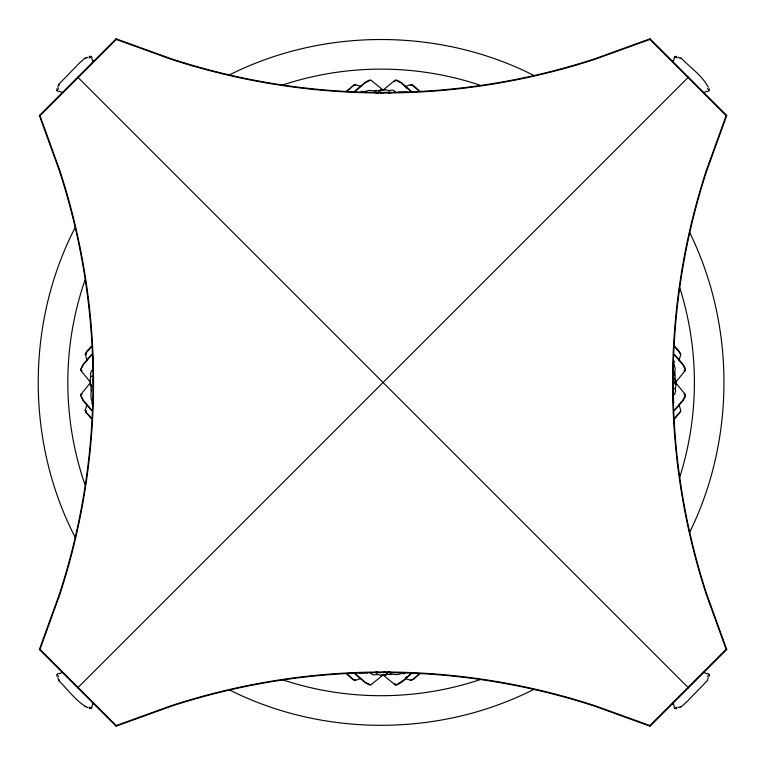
<?xml version="1.0" encoding="UTF-8"?>
<svg xmlns="http://www.w3.org/2000/svg" width="765" height="765" viewBox="0 0 765 765"><rect width="100%" height="100%" fill="white"/><g stroke="black" fill="none" stroke-linecap="round" stroke-linejoin="round"><path stroke-width="1.15" d="M673.736 403.337L673.439 397.714M411.188 673.85C406.282 677.809 401.893 683.795 395.409 685.01L394.893 683.47M56.878 676.298L57.538 673.86L57.394 674.845M708.591 91.14L709.241 88.702M674.94 378.732L675.132 375.931A4.322 1.865 61.8 0 0 674.367 372.938A4.322 1.09 -63.9 0 0 674.606 372.086M91.408 384.489L90.997 389.069A4.322 1.865 61.8 0 0 91.36 391.097M672.779 392.311L672.99 390.867A3.968 1.052 57.3 0 0 672.932 390.293M93.024 356.289L92.68 367.286M80.574 369.552L83.299 364.13L91.714 354.367M90.174 380.339L90.404 382.232L80.555 370.155L83.318 364.656L91.848 354.769M675.285 384.518L675.065 382.663M675.954 384.661L676.193 383.38L674.577 382.844M87 360.191L85.259 354.09L91.504 346.555M680.63 411.455L680.487 410.738M679.129 404.809L680.86 410.91L674.577 418.761M61.688 671.986L62.137 672.818M704.431 93.014L703.982 92.183M116.06 726.186L116.204 725.564L39.99 649.361L59.861 594.405A683.269 683.269 0 0 0 59.861 170.595L39.99 115.639L116.204 39.436L116.06 38.814L171.322 58.79A682.734 682.734 0 0 0 594.797 58.79L650.059 38.814L726.75 115.496L706.774 170.758A682.734 682.734 0 0 0 706.774 594.242L726.75 649.504L650.059 726.186L594.797 706.21A682.734 682.734 0 0 0 171.322 706.21L116.06 726.186L39.378 649.504L59.354 594.242A682.734 682.734 0 0 0 59.354 170.758L39.378 115.496L116.06 38.814M726.75 115.496L726.128 115.639L649.925 39.436L650.059 38.814M355.228 85.431L355.199 84.59L354.109 84.925M410.891 679.569C412.201 681.806 417.202 675.256 419.01 674.051M87.851 707.692C76.223 701.754 68.2 689.743 58.8 680.697L59.106 679.588M91.676 389.146L90.911 393.621L91.15 399.129L92.24 401.874L91.781 403.509L93.072 404.685M674.453 375.854L675.17 368.673L673.879 363.126L674.348 361.491L673.63 360.439M57.872 87.296L58.8 84.303L79.177 63.323L84.858 58.236L87.851 57.308M708.247 677.704L707.319 680.697L686.941 701.677L681.261 706.764L678.268 707.692M85.967 412.325L85.154 410.365L87 404.809M679.129 360.191L680.86 354.09L674.615 346.555M726.128 115.639L706.267 170.595A683.269 683.269 0 0 0 706.267 594.405L726.128 649.361L726.75 649.504M689.447 532.803C735.452 439.454 735.452 325.364 689.447 232.024M92.785 704.183L91.752 706.296L92.278 706.994M673.343 60.818L674.376 58.704L673.841 58.006M93.426 370.26L91.484 370.556L90.423 374.257L91.064 376.39L90.213 378.905L90.433 383.141L91.532 386.201L92.661 386.813M672.703 394.74L674.634 394.444L675.696 390.743L675.065 388.61L675.916 386.096L675.696 381.859L674.587 378.799L673.468 378.187M75.439 226.985C25.828 322.734 25.828 442.094 75.439 537.833M378.752 92.096L380.654 90.26L384.47 89.687L389.175 90.5L392.751 90.069L395.486 91.714M387.367 672.904L385.474 674.74L381.649 675.313L376.954 674.5L373.368 674.931L370.633 673.286M680.372 411.809L674.615 418.445M419.325 90.987C417.48 89.639 412.345 83.203 410.891 85.431M411.302 85.068L412.019 84.925M354.826 679.932L354.109 680.075M346.803 674.013C348.649 675.361 353.784 681.797 355.228 679.569M57.394 90.155L57.538 91.14L57.002 90.576L58.57 88.482M92.278 58.006L91.752 58.704L92.785 60.818M673.841 706.994L674.376 706.296L673.343 704.183M707.558 676.518L709.117 674.424L708.591 673.86M91.131 386.564L90.174 384.661L90.404 382.768L80.555 394.845L83.318 400.344L91.848 410.231M675.065 382.337L675.285 380.482M674.577 382.156L676.193 381.62L674.998 378.436M685.105 370.136L685.325 368.338L682.82 364.13L674.405 354.367M675.725 382.232L685.564 370.155L682.81 364.656L674.281 354.769M92.747 61.583L93.579 61.124M673.382 703.418L672.54 703.877M674.281 410.231L682.81 400.344L685.564 394.845L675.725 382.768M674.405 410.633L682.82 400.87L685.325 396.662L685.105 394.864M91.551 346.239C90.385 347.999 84.035 352.828 86.196 354.109M77.714 687.84L688.404 77.16M650.059 726.186L649.925 725.564L726.128 649.361M346.803 90.987L354.654 84.695M347.119 90.949L353.755 85.192M419.325 674.013L414.085 678.746L411.302 679.932M361.003 91.934L362.046 91.217L363.681 91.685L369.227 90.394L376.409 91.112M405.125 673.066L404.073 673.783L402.438 673.315L396.892 674.606L389.71 673.889M676.853 56.323L674.414 56.973L675.399 56.83M89.266 708.677L91.704 708.027L90.719 708.17M354.931 91.15L364.695 82.735L368.902 80.239L370.69 80.459M355.333 91.284L365.221 82.754L370.719 79.99L382.796 89.84L380.903 89.61L379 90.566M410.795 673.716L403.824 679.98L396.643 684.771M405.613 677.742L407.066 676.49M410.795 91.284L400.908 82.754L395.409 79.99L383.332 89.84L385.216 89.61M62.137 92.183L61.688 93.014M703.982 672.818L704.431 671.986M395.428 80.459L397.226 80.239L401.434 82.735L411.188 91.15M370.69 684.541L368.902 684.761L364.695 682.265L354.931 673.85M58.561 91.714L59.268 91.188L61.382 92.221M707.558 673.286L706.85 673.812L704.747 672.779M89.046 58.006L91.14 56.447L91.704 56.973L90.719 56.83M85.154 410.365L85.996 410.327M680.487 354.262L679.31 351.479L674.577 346.239M675.399 708.17L674.414 708.027L674.988 708.553L677.073 706.994M379.153 91.217L382.299 90.04M387.128 674.434L385.216 675.39L383.332 675.16L394.817 684.56M704.747 92.221L706.85 91.188L707.558 91.714M61.382 672.779L59.268 673.812L58.561 673.286M229.27 75.008C323.471 27.511 439.913 27.712 533.96 75.505M533.96 689.322C439.913 737.106 323.471 737.317 229.27 689.82M649.925 39.436L594.969 59.297A683.269 683.269 0 0 1 171.159 59.297L116.204 39.436M116.204 725.564L171.159 705.703A683.269 683.269 0 0 1 594.969 705.703L649.925 725.564M405.374 86.435L410.929 84.59M355.199 680.41L360.755 678.565M680.142 58.542L681.261 58.236C690.307 67.645 702.318 75.659 708.247 87.296M84.858 706.764L85.976 706.458M85.996 354.673L85.154 354.635M380.53 92.957L386.535 92.345A3.968 1.52 34.4 0 1 388.209 92.785M385.598 672.043L379.593 672.655A3.968 1.52 34.4 0 1 377.92 672.215M39.378 649.504L40.526 649.246M672.54 61.124L673.382 61.583M93.579 703.877L92.747 703.418M383.82 674.96L385.082 674.72M398.269 92.125L407.104 92.144M367.85 672.875L359.014 672.856M375.682 92.919L378.493 92.967M390.437 672.081L387.626 672.033M81.004 370.738L82.094 370.671M684.025 394.329L685.124 394.262M91.064 376.39L92.909 376.39M673.21 388.61L675.065 388.61M684.025 370.671L685.124 370.738M81.004 394.262L82.094 394.329M89.266 56.323L91.14 56.447M674.988 708.553L676.853 708.677M379.297 90.624L376.485 90.433A4.322 1.865 -28.2 0 0 374.468 90.796M386.832 674.376L389.634 674.567A4.322 1.865 -28.2 0 0 391.661 674.204M380.903 675.39L382.796 675.16L370.719 685.01L365.221 682.246L355.333 673.716M39.378 115.496L40.526 115.754M86.196 410.891L85.489 411.455M84.858 58.236L85.976 58.542M680.142 706.458L681.261 706.764M678.268 57.308L681.261 58.236M355.199 84.59L360.755 86.435M405.374 678.565L410.929 680.41M412.373 85.192L419.01 90.949M353.755 679.808L347.119 674.051M674.988 56.447L677.073 58.006M89.046 706.994L91.14 708.553M395.428 684.541L396.012 684.991M405.613 87.258L407.066 88.511M77.714 77.16L688.404 687.84M91.504 418.445L86.627 413.052M91.551 418.761L85.747 411.809M91.714 410.633L83.299 400.87L80.574 395.448M707.558 88.482L709.117 90.576M57.002 674.424L58.57 676.518M57.872 677.704L58.8 680.697M58.8 84.303L59.106 85.412M93.521 385.034L92.909 379.029M672.999 381.735L673.219 385.971A3.968 1.52 -55.6 0 1 672.779 387.645M709.117 674.424L709.241 676.298M56.878 88.702L57.002 90.576M394.817 80.44L394.893 81.53M673.2 394.931L673.219 397.303M92.9 367.697L92.928 370.069M389.175 90.5L389.175 93.273M376.954 671.727L376.954 674.5M376.045 672.129A3.968 1.052 -32.7 0 1 374.687 672.425M390.083 92.871A3.968 1.052 -32.7 0 1 391.431 92.575M679.76 287.793A313.287 313.287 0 0 1 679.76 477.035M479.559 679.827A313.287 313.287 0 0 1 282.648 679.827M84.982 484.675A313.287 313.287 0 0 1 84.982 280.143M282.648 85.001A313.287 313.287 0 0 1 479.559 85.001"/></g></svg>
